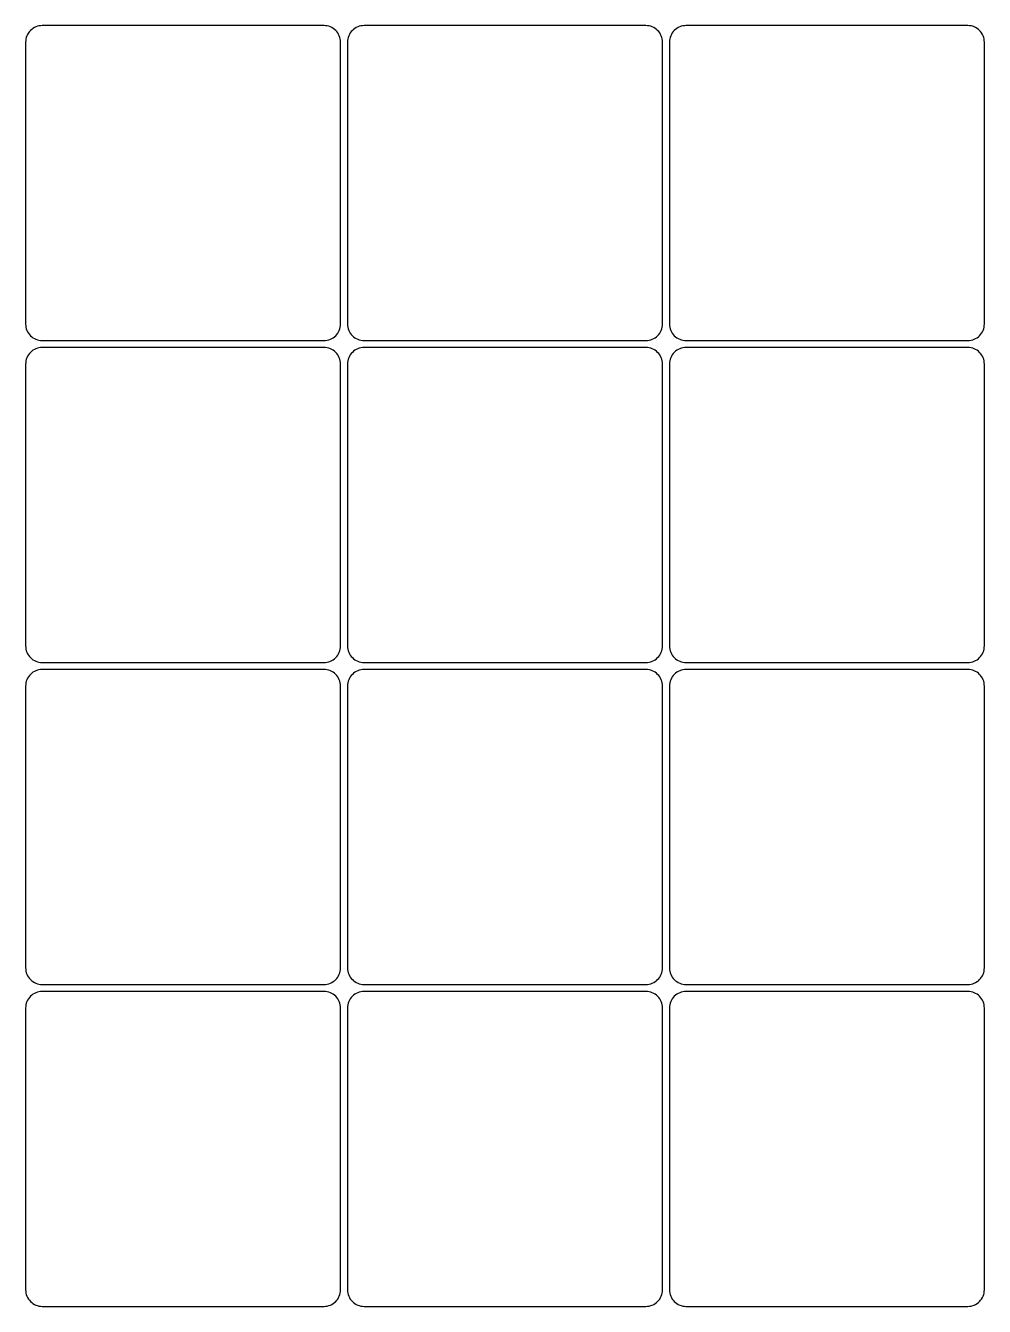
# Model space of a CAD drawing. Header units: inches. Extents: x 0.71 to 7.56, y -10.42 to -1.27.
import ezdxf

# ---------------------------------------------------------------- set-up
doc = ezdxf.new("R2010")
doc.units = ezdxf.units.IN

msp = doc.modelspace()

# ---------------------------------------------------------------- linework, layer by layer
for points in [[(2.8386, -3.5233, 0.414214), (2.9567, -3.4052), (2.9567, -1.3914, 0.414214), (2.8386, -1.2733), (0.8248, -1.2733, 0.414214), (0.7067, -1.3914), (0.7067, -3.4052, 0.414214), (0.8248, -3.5233)], [(5.1386, -3.5233, 0.414214), (5.2567, -3.4052), (5.2567, -1.3914, 0.414214), (5.1386, -1.2733), (3.1248, -1.2733, 0.414214), (3.0067, -1.3914), (3.0067, -3.4052, 0.414214), (3.1248, -3.5233)], [(7.4386, -3.5233, 0.414214), (7.5567, -3.4052), (7.5567, -1.3914, 0.414214), (7.4386, -1.2733), (5.4248, -1.2733, 0.414214), (5.3067, -1.3914), (5.3067, -3.4052, 0.414214), (5.4248, -3.5233)], [(2.8386, -5.8233, 0.414214), (2.9567, -5.7052), (2.9567, -3.6914, 0.414214), (2.8386, -3.5733), (0.8248, -3.5733, 0.414214), (0.7067, -3.6914), (0.7067, -5.7052, 0.414214), (0.8248, -5.8233)], [(5.1386, -5.8233, 0.414214), (5.2567, -5.7052), (5.2567, -3.6914, 0.414214), (5.1386, -3.5733), (3.1248, -3.5733, 0.414214), (3.0067, -3.6914), (3.0067, -5.7052, 0.414214), (3.1248, -5.8233)], [(7.4386, -5.8233, 0.414214), (7.5567, -5.7052), (7.5567, -3.6914, 0.414214), (7.4386, -3.5733), (5.4248, -3.5733, 0.414214), (5.3067, -3.6914), (5.3067, -5.7052, 0.414214), (5.4248, -5.8233)], [(2.8386, -8.1233, 0.414214), (2.9567, -8.0052), (2.9567, -5.9914, 0.414214), (2.8386, -5.8733), (0.8248, -5.8733, 0.414214), (0.7067, -5.9914), (0.7067, -8.0052, 0.414214), (0.8248, -8.1233)], [(5.1386, -8.1233, 0.414214), (5.2567, -8.0052), (5.2567, -5.9914, 0.414214), (5.1386, -5.8733), (3.1248, -5.8733, 0.414214), (3.0067, -5.9914), (3.0067, -8.0052, 0.414214), (3.1248, -8.1233)], [(7.4386, -8.1233, 0.414214), (7.5567, -8.0052), (7.5567, -5.9914, 0.414214), (7.4386, -5.8733), (5.4248, -5.8733, 0.414214), (5.3067, -5.9914), (5.3067, -8.0052, 0.414214), (5.4248, -8.1233)], [(2.8386, -10.4233, 0.414214), (2.9567, -10.3052), (2.9567, -8.2914, 0.414214), (2.8386, -8.1733), (0.8248, -8.1733, 0.414214), (0.7067, -8.2914), (0.7067, -10.3052, 0.414214), (0.8248, -10.4233)], [(5.1386, -10.4233, 0.414214), (5.2567, -10.3052), (5.2567, -8.2914, 0.414214), (5.1386, -8.1733), (3.1248, -8.1733, 0.414214), (3.0067, -8.2914), (3.0067, -10.3052, 0.414214), (3.1248, -10.4233)], [(7.4386, -10.4233, 0.414214), (7.5567, -10.3052), (7.5567, -8.2914, 0.414214), (7.4386, -8.1733), (5.4248, -8.1733, 0.414214), (5.3067, -8.2914), (5.3067, -10.3052, 0.414214), (5.4248, -10.4233)]]:
    msp.add_lwpolyline(points, format="xyb", close=True)

doc.saveas('drawing.dxf')
